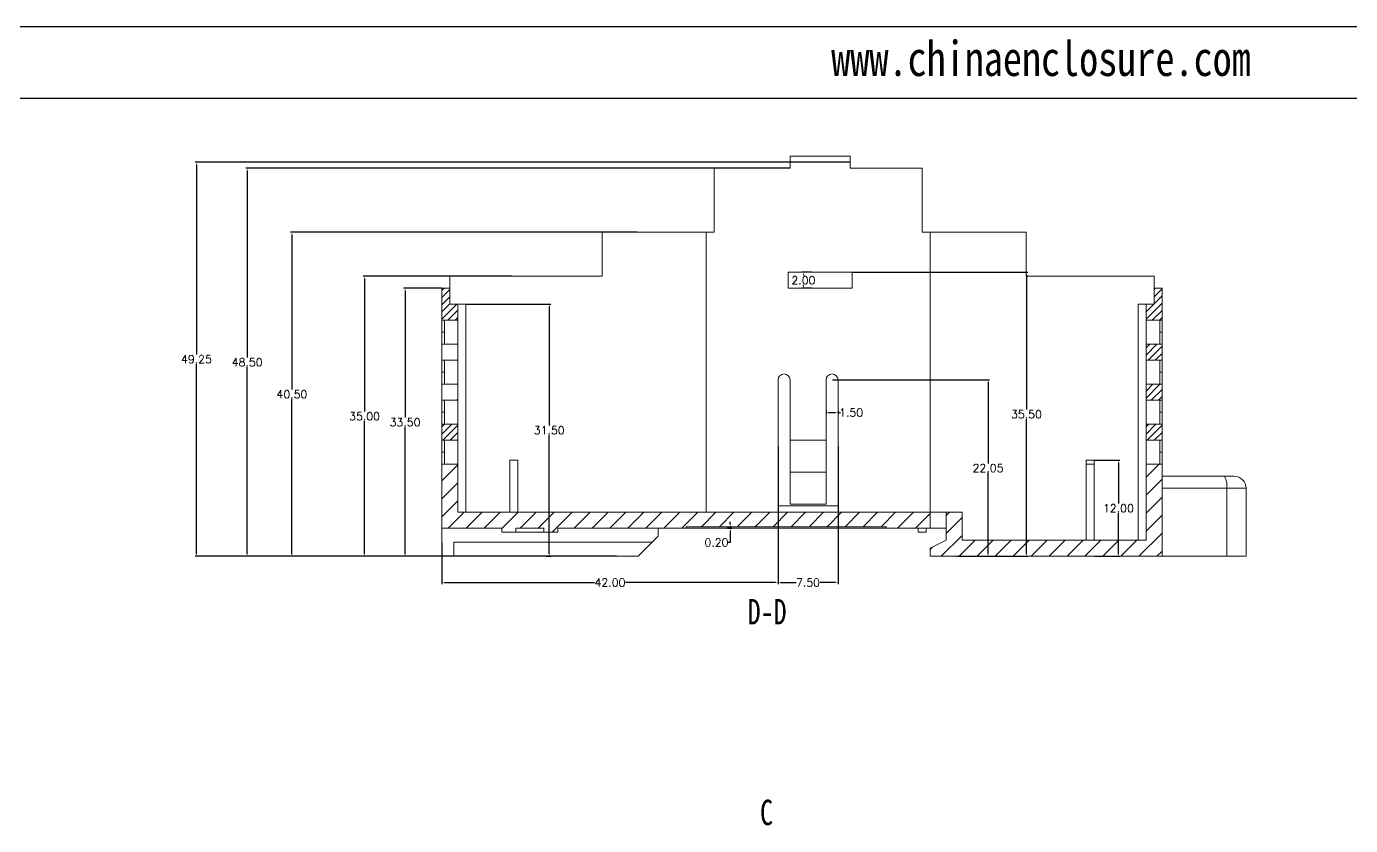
# Model space of a CAD drawing. Header units: inches. Extents: x 3261 to 5228, y 1126 to 1502.
# Drawn here: x 3959.3 to 4124.8, y 1402 to 1501.9 of the extents above; entities that cross this region are included whole.
import ezdxf

# ---------------------------------------------------------------- set-up
doc = ezdxf.new("R2010")
doc.units = ezdxf.units.IN
doc.header["$LTSCALE"] = 15
doc.layers.add('文字', color=81, linetype='Continuous')
doc.styles.add('SLDTEXTSTYLE0', font='TXT', dxfattribs={"width": 0.75})
doc.styles.get("Standard").update_dxf_attribs({"font": 'txt', "bigfont": 'gbcbig.shx'})
doc.styles.add('宋体', font='', dxfattribs={"width": 0.8, "height": 3.5})
doc.styles.get('宋体').set_extended_font_data('SimSun')
doc.dimstyles.new('1.5', dxfattribs={"dimtxt": 1, "dimasz": 0.3, "dimexe": 0.18, "dimexo": 0.0625, "dimgap": 0.09, "dimtad": 0, "dimtih": 1, "dimtoh": 1, "dimzin": 0, "dimdsep": 46, "dimtxsty": 'Standard', "dimcen": 0, "dimadec": 0, "dimazin": 2, "dimtfac": 1, "dimtofl": 0, "dimtmove": 0, "dimatfit": 3, "dimfxl": 1, "dimtolj": 1, "dimtzin": 0, "dimarcsym": 0})

# ---------------------------------------------------------------- blocks, each defined once
blk = doc.blocks.new('*D290')
at = {"color": 0, "lineweight": -2}
for p, q in [((4019.97, 1470.66), (4001.36, 1470.66)), ((4001.54, 1470.36), (4001.54, 1453.75)), ((4001.54, 1435.96), (4001.54, 1452.57)), ((4011.15, 1435.66), (4001.36, 1435.66))]:
    blk.add_line(p, q, dxfattribs=at)
at = {"color": 0}
for points in [[(4001.49, 1470.36), (4001.59, 1470.36), (4001.54, 1470.66)], [(4001.49, 1435.96), (4001.59, 1435.96), (4001.54, 1435.66)]]:
    blk.add_solid(points, dxfattribs=at)
at = {"layer": 'Defpoints', "color": 0}
for p in [(4001.54, 1470.66), (4020.03, 1470.66), (4011.21, 1435.66)]:
    blk.add_point(p, dxfattribs=at)
at = {"color": 0, "insert": (4001.54, 1453.16), "char_height": 1, "attachment_point": 5}
blk.add_mtext('\\A1;35.00', dxfattribs=at)
blk = doc.blocks.new('*D291')
at = {"color": 0, "lineweight": -2}
for p, q in [((4035.6, 1476.16), (3992.28, 1476.16)), ((3992.46, 1475.86), (3992.46, 1456.5)), ((3992.46, 1435.96), (3992.46, 1455.32)), ((4030.31, 1435.66), (3992.28, 1435.66))]:
    blk.add_line(p, q, dxfattribs=at)
at = {"color": 0}
for points in [[(3992.41, 1475.86), (3992.51, 1475.86), (3992.46, 1476.16)], [(3992.41, 1435.96), (3992.51, 1435.96), (3992.46, 1435.66)]]:
    blk.add_solid(points, dxfattribs=at)
at = {"layer": 'Defpoints', "color": 0}
for p in [(4035.67, 1476.16), (3992.46, 1435.66), (4030.37, 1435.66)]:
    blk.add_point(p, dxfattribs=at)
at = {"color": 0, "insert": (3992.46, 1455.91), "char_height": 1, "attachment_point": 5}
blk.add_mtext('\\A1;40.50', dxfattribs=at)
blk = doc.blocks.new('*D292')
at = {"color": 0, "lineweight": -2}
for p, q in [((4011.15, 1469.16), (4006.42, 1469.16)), ((4006.6, 1468.86), (4006.6, 1453)), ((4006.6, 1435.96), (4006.6, 1451.82)), ((4024.15, 1435.66), (4006.42, 1435.66))]:
    blk.add_line(p, q, dxfattribs=at)
at = {"color": 0}
for points in [[(4006.55, 1468.86), (4006.65, 1468.86), (4006.6, 1469.16)], [(4006.55, 1435.96), (4006.65, 1435.96), (4006.6, 1435.66)]]:
    blk.add_solid(points, dxfattribs=at)
at = {"layer": 'Defpoints', "color": 0}
for p in [(4006.6, 1469.16), (4011.21, 1469.16), (4024.21, 1435.66)]:
    blk.add_point(p, dxfattribs=at)
at = {"color": 0, "insert": (4006.6, 1452.41), "char_height": 1, "attachment_point": 5}
blk.add_mtext('\\A1;33.50', dxfattribs=at)
blk = doc.blocks.new('*D293')
at = {"color": 0, "lineweight": -2}
for p, q in [((4014.28, 1467.16), (4024.8, 1467.16)), ((4024.62, 1466.86), (4024.62, 1452)), ((4024.62, 1435.96), (4024.62, 1450.82)), ((4024.28, 1435.66), (4024.8, 1435.66))]:
    blk.add_line(p, q, dxfattribs=at)
at = {"color": 0}
for points in [[(4024.57, 1466.86), (4024.67, 1466.86), (4024.62, 1467.16)], [(4024.57, 1435.96), (4024.67, 1435.96), (4024.62, 1435.66)]]:
    blk.add_solid(points, dxfattribs=at)
at = {"layer": 'Defpoints', "color": 0}
for p in [(4014.21, 1467.16), (4024.62, 1467.16), (4024.21, 1435.66)]:
    blk.add_point(p, dxfattribs=at)
at = {"color": 0, "insert": (4024.62, 1451.41), "char_height": 1, "attachment_point": 5}
blk.add_mtext('\\A1;31.50', dxfattribs=at)
blk = doc.blocks.new('*D294')
at = {"color": 0, "lineweight": -2}
for p, q in [((4054.65, 1484.16), (3986.69, 1484.16)), ((3986.87, 1483.86), (3986.87, 1460.5)), ((3986.87, 1435.96), (3986.87, 1459.32)), ((4033.01, 1435.66), (3986.69, 1435.66))]:
    blk.add_line(p, q, dxfattribs=at)
at = {"color": 0}
for points in [[(3986.82, 1483.86), (3986.92, 1483.86), (3986.87, 1484.16)], [(3986.82, 1435.96), (3986.92, 1435.96), (3986.87, 1435.66)]]:
    blk.add_solid(points, dxfattribs=at)
at = {"layer": 'Defpoints', "color": 0}
for p in [(3986.87, 1484.16), (4054.71, 1484.16), (4033.08, 1435.66)]:
    blk.add_point(p, dxfattribs=at)
at = {"color": 0, "insert": (3986.87, 1459.91), "char_height": 1, "attachment_point": 5}
blk.add_mtext('\\A1;48.50', dxfattribs=at)
blk = doc.blocks.new('*D295')
at = {"color": 0, "lineweight": -2}
for p, q in [((4062.15, 1484.91), (3980.35, 1484.91)), ((3980.53, 1484.61), (3980.53, 1460.88)), ((3980.53, 1435.96), (3980.53, 1459.7)), ((4033.01, 1435.66), (3980.35, 1435.66))]:
    blk.add_line(p, q, dxfattribs=at)
at = {"color": 0}
for points in [[(3980.48, 1484.61), (3980.58, 1484.61), (3980.53, 1484.91)], [(3980.48, 1435.96), (3980.58, 1435.96), (3980.53, 1435.66)]]:
    blk.add_solid(points, dxfattribs=at)
at = {"layer": 'Defpoints', "color": 0}
for p in [(4062.21, 1484.91), (3980.53, 1435.66), (4033.08, 1435.66)]:
    blk.add_point(p, dxfattribs=at)
at = {"color": 0, "insert": (3980.53, 1460.29), "char_height": 1, "attachment_point": 5}
blk.add_mtext('\\A1;49.25', dxfattribs=at)
blk = doc.blocks.new('*D296')
at = {"color": 0, "lineweight": -2}
for p, q in [((4060.03, 1457.71), (4079.64, 1457.71)), ((4079.46, 1457.41), (4079.46, 1447.28)), ((4079.46, 1435.96), (4079.46, 1446.1)), ((4075.5, 1435.66), (4079.64, 1435.66))]:
    blk.add_line(p, q, dxfattribs=at)
at = {"color": 0}
for points in [[(4079.41, 1457.41), (4079.51, 1457.41), (4079.46, 1457.71)], [(4079.41, 1435.96), (4079.51, 1435.96), (4079.46, 1435.66)]]:
    blk.add_solid(points, dxfattribs=at)
at = {"layer": 'Defpoints', "color": 0}
for p in [(4059.96, 1457.71), (4079.46, 1457.71), (4075.44, 1435.66)]:
    blk.add_point(p, dxfattribs=at)
at = {"color": 0, "insert": (4079.46, 1446.69), "char_height": 1, "attachment_point": 5}
blk.add_mtext('\\A1;22.05', dxfattribs=at)
blk = doc.blocks.new('*D297')
at = {"color": 0, "lineweight": -2}
for p, q in [((4062.53, 1471.16), (4084.44, 1471.16)), ((4084.26, 1470.86), (4084.26, 1454)), ((4084.26, 1435.96), (4084.26, 1452.82)), ((4075.56, 1435.66), (4084.44, 1435.66))]:
    blk.add_line(p, q, dxfattribs=at)
at = {"color": 0}
for points in [[(4084.21, 1470.86), (4084.31, 1470.86), (4084.26, 1471.16)], [(4084.21, 1435.96), (4084.31, 1435.96), (4084.26, 1435.66)]]:
    blk.add_solid(points, dxfattribs=at)
at = {"layer": 'Defpoints', "color": 0}
for p in [(4062.46, 1471.16), (4075.5, 1435.66), (4084.26, 1435.66)]:
    blk.add_point(p, dxfattribs=at)
at = {"color": 0, "insert": (4084.26, 1453.41), "char_height": 1, "attachment_point": 5}
blk.add_mtext('\\A1;35.50', dxfattribs=at)
blk = doc.blocks.new('*D298')
at = {"color": 0, "lineweight": -2}
for p, q in [((4092.78, 1447.66), (4095.93, 1447.66)), ((4095.75, 1447.36), (4095.75, 1442.25)), ((4095.75, 1435.96), (4095.75, 1441.07)), ((4092.78, 1435.66), (4095.93, 1435.66))]:
    blk.add_line(p, q, dxfattribs=at)
at = {"color": 0}
for points in [[(4095.7, 1447.36), (4095.8, 1447.36), (4095.75, 1447.66)], [(4095.7, 1435.96), (4095.8, 1435.96), (4095.75, 1435.66)]]:
    blk.add_solid(points, dxfattribs=at)
at = {"layer": 'Defpoints', "color": 0}
for p in [(4092.71, 1447.66), (4092.71, 1435.66), (4095.75, 1435.66)]:
    blk.add_point(p, dxfattribs=at)
at = {"color": 0, "insert": (4095.75, 1441.66), "char_height": 1, "attachment_point": 5}
blk.add_mtext('\\A1;12.00', dxfattribs=at)
blk = doc.blocks.new('*D299')
at = {"color": 0, "lineweight": -2}
for p, q in [((4057.39, 1471.16), (4056.2, 1471.16)), ((4056.38, 1470.86), (4056.38, 1470.75)), ((4056.38, 1469.46), (4056.38, 1469.57)), ((4057.39, 1469.16), (4056.2, 1469.16))]:
    blk.add_line(p, q, dxfattribs=at)
at = {"color": 0}
for points in [[(4056.33, 1470.86), (4056.43, 1470.86), (4056.38, 1471.16)], [(4056.33, 1469.46), (4056.43, 1469.46), (4056.38, 1469.16)]]:
    blk.add_solid(points, dxfattribs=at)
at = {"layer": 'Defpoints', "color": 0}
for p in [(4056.38, 1471.16), (4057.45, 1471.16), (4057.45, 1469.16)]:
    blk.add_point(p, dxfattribs=at)
at = {"color": 0, "insert": (4056.38, 1470.16), "char_height": 1, "attachment_point": 5}
blk.add_mtext('\\A1;2.00', dxfattribs=at)
blk = doc.blocks.new('*D300')
at = {"color": 0, "lineweight": -2}
for p, q in [((4059.21, 1453.87), (4059.21, 1453.45)), ((4059.51, 1453.63), (4060.41, 1453.63)), ((4060.71, 1453.87), (4060.71, 1453.45)), ((4060.71, 1453.63), (4061.01, 1453.63))]:
    blk.add_line(p, q, dxfattribs=at)
at = {"color": 0}
for points in [[(4059.51, 1453.68), (4059.51, 1453.58), (4059.21, 1453.63)], [(4060.41, 1453.68), (4060.41, 1453.58), (4060.71, 1453.63)]]:
    blk.add_solid(points, dxfattribs=at)
at = {"layer": 'Defpoints', "color": 0}
for p in [(4059.21, 1453.94), (4060.71, 1453.94), (4060.71, 1453.63)]:
    blk.add_point(p, dxfattribs=at)
at = {"color": 0, "insert": (4062.35, 1453.63), "char_height": 1, "attachment_point": 5}
blk.add_mtext('\\A1;1.50', dxfattribs=at)
blk = doc.blocks.new('*D301')
at = {"color": 0, "lineweight": -2}
for p, q in [((4053.21, 1443.63), (4053.21, 1432.2)), ((4011.21, 1437.35), (4011.21, 1432.2)), ((4011.51, 1432.38), (4030.29, 1432.38)), ((4052.91, 1432.38), (4034.14, 1432.38))]:
    blk.add_line(p, q, dxfattribs=at)
at = {"color": 0}
for points in [[(4011.51, 1432.43), (4011.51, 1432.33), (4011.21, 1432.38)], [(4052.91, 1432.43), (4052.91, 1432.33), (4053.21, 1432.38)]]:
    blk.add_solid(points, dxfattribs=at)
at = {"layer": 'Defpoints', "color": 0}
for p in [(4053.21, 1443.69), (4011.21, 1437.41), (4053.21, 1432.38)]:
    blk.add_point(p, dxfattribs=at)
at = {"color": 0, "insert": (4032.21, 1432.38), "char_height": 1, "attachment_point": 5}
blk.add_mtext('\\A1;42.00', dxfattribs=at)
blk = doc.blocks.new('*D302')
at = {"color": 0, "lineweight": -2}
for p, q in [((4053.21, 1449.37), (4053.21, 1432.2)), ((4060.71, 1449.37), (4060.71, 1432.2)), ((4053.51, 1432.38), (4055.46, 1432.38)), ((4060.41, 1432.38), (4058.47, 1432.38))]:
    blk.add_line(p, q, dxfattribs=at)
at = {"color": 0}
for points in [[(4053.51, 1432.43), (4053.51, 1432.33), (4053.21, 1432.38)], [(4060.41, 1432.43), (4060.41, 1432.33), (4060.71, 1432.38)]]:
    blk.add_solid(points, dxfattribs=at)
at = {"layer": 'Defpoints', "color": 0}
for p in [(4053.21, 1449.44), (4060.71, 1449.44), (4060.71, 1432.38)]:
    blk.add_point(p, dxfattribs=at)
at = {"color": 0, "insert": (4056.96, 1432.38), "char_height": 1, "attachment_point": 5}
blk.add_mtext('\\A1;7.50', dxfattribs=at)
blk = doc.blocks.new('*D303')
at = {"color": 0, "lineweight": -2}
for p, q in [((4047.24, 1439.66), (4047.24, 1439.96)), ((4046.88, 1439.36), (4047.42, 1439.36)), ((4046.88, 1439.16), (4047.42, 1439.16)), ((4047.24, 1438.86), (4047.24, 1437.39)), ((4047.24, 1437.39), (4046.94, 1437.39))]:
    blk.add_line(p, q, dxfattribs=at)
at = {"color": 0}
for points in [[(4047.19, 1439.66), (4047.29, 1439.66), (4047.24, 1439.36)], [(4047.19, 1438.86), (4047.29, 1438.86), (4047.24, 1439.16)]]:
    blk.add_solid(points, dxfattribs=at)
at = {"layer": 'Defpoints', "color": 0}
for p in [(4046.82, 1439.36), (4046.82, 1439.16), (4047.24, 1439.16)]:
    blk.add_point(p, dxfattribs=at)
at = {"color": 0, "insert": (4045.52, 1437.39), "char_height": 1, "attachment_point": 5}
blk.add_mtext('\\A1;0.20', dxfattribs=at)

msp = doc.modelspace()

# ---------------------------------------------------------------- hatches: boundary and pattern name
at = {"linetype": 'Continuous', "lineweight": 0}
h = msp.add_hatch(dxfattribs=at)
h.set_pattern_fill('ANSI31', color=4, scale=0.2, style=0)
h.paths.add_polyline_path([(4012.213, 1467.161), (4012.213, 1469.161), (4011.213, 1469.161), (4011.213, 1465.161), (4013.213, 1465.161), (4013.213, 1467.161)], flags=0)
h = msp.add_hatch(dxfattribs=at)
h.set_pattern_fill('ANSI31', color=4, scale=0.2, style=0)
h.paths.add_polyline_path([(4101.213, 1465.161), (4101.213, 1469.161), (4100.213, 1469.161), (4100.213, 1467.161), (4099.213, 1467.161), (4099.213, 1465.161)], flags=0)
h = msp.add_hatch(dxfattribs=at)
h.set_pattern_fill('ANSI31', color=4, scale=0.2, style=0)
h.paths.add_polyline_path([(4101.213, 1462.161), (4099.213, 1462.161), (4099.213, 1460.161), (4101.213, 1460.161)], flags=0)
h = msp.add_hatch(dxfattribs=at)
h.set_pattern_fill('ANSI31', style=0)
h.set_pattern_definition([(45, (3299.1506, 709.8047), (-2.245064, 2.245064), [])])
h.paths.add_polyline_path([(4013.213, 1455.161), (4013.213, 1457.161), (4011.213, 1457.161), (4011.213, 1455.161)], flags=0)
h = msp.add_hatch(dxfattribs=at)
h.set_pattern_fill('ANSI31', color=4, scale=0.2, style=0)
h.paths.add_polyline_path([(4101.213, 1457.161), (4099.213, 1457.161), (4099.213, 1455.161), (4101.213, 1455.161)], flags=0)
h = msp.add_hatch(dxfattribs=at)
h.set_pattern_fill('ANSI31', color=4, scale=0.2, style=0)
h.paths.add_polyline_path([(4013.213, 1450.161), (4013.213, 1452.161), (4011.213, 1452.161), (4011.213, 1450.161)], flags=0)
h = msp.add_hatch(dxfattribs=at)
h.set_pattern_fill('ANSI31', color=4, scale=0.2, style=0)
h.paths.add_polyline_path([(4101.213, 1452.161), (4099.213, 1452.161), (4099.213, 1450.161), (4101.213, 1450.161)], flags=0)
h = msp.add_hatch(dxfattribs=at)
h.set_pattern_fill('ANSI31', color=4, scale=0.5, style=0)
h.paths.add_polyline_path([(4023.963, 1438.661), (4025.713, 1438.661), (4025.713, 1439.161), (4041.713, 1439.161), (4041.713, 1439.361), (4066.713, 1439.361), (4066.713, 1439.161), (4072.213, 1439.161), (4072.213, 1441.161), (4013.213, 1441.161), (4013.213, 1447.161), (4011.213, 1447.161), (4011.213, 1439.161), (4018.713, 1439.161), (4018.713, 1438.661), (4020.463, 1438.661), (4020.463, 1439.161), (4023.963, 1439.161)], flags=0)
h = msp.add_hatch(dxfattribs=at)
h.set_pattern_fill('ANSI31', color=4, scale=0.5, style=0)
h.paths.add_polyline_path([(4076.213, 1441.161), (4074.213, 1441.161), (4074.213, 1437.661), (4072.213, 1436.661), (4072.213, 1435.661), (4101.213, 1435.661), (4101.213, 1447.161), (4099.213, 1447.161), (4099.213, 1437.661), (4076.213, 1437.661)], flags=0)

# ---------------------------------------------------------------- linework, layer by layer
for p, q in [((3865.535, 1501.891), (4397.637, 1501.891)), ((3879.303, 1492.933), (4388.679, 1492.933))]:
    msp.add_line(p, q)
at = {"color": 7, "linetype": 'Continuous', "lineweight": 15}
for p, q in [((4054.713, 1485.661), (4054.713, 1484.161)), ((4054.713, 1485.661), (4062.213, 1485.661)), ((4062.213, 1485.661), (4062.213, 1484.161)), ((4045.213, 1484.161), (4045.213, 1476.161)), ((4045.213, 1484.161), (4054.713, 1484.161)), ((4062.213, 1484.161), (4071.213, 1484.161)), ((4071.213, 1484.161), (4071.213, 1476.161)), ((4031.213, 1470.661), (4031.213, 1476.161)), ((4031.213, 1476.161), (4044.213, 1476.161)), ((4044.213, 1441.161), (4044.213, 1476.161)), ((4044.213, 1476.161), (4045.213, 1476.161)), ((4072.213, 1476.161), (4071.213, 1476.161)), ((4072.213, 1441.161), (4072.213, 1476.161)), ((4084.213, 1476.161), (4072.213, 1476.161)), ((4084.213, 1470.661), (4084.213, 1476.161)), ((4062.463, 1471.161), (4054.463, 1471.161)), ((4054.463, 1471.161), (4054.463, 1469.161)), ((4062.463, 1469.161), (4062.463, 1471.161)), ((4012.213, 1470.661), (4031.213, 1470.661)), ((4012.213, 1470.661), (4012.213, 1469.161)), ((4084.213, 1470.661), (4100.213, 1470.661)), ((4100.213, 1470.661), (4100.213, 1469.161)), ((4012.213, 1469.161), (4011.213, 1469.161)), ((4011.213, 1469.161), (4011.213, 1465.161)), ((4012.213, 1467.161), (4012.213, 1469.161)), ((4054.463, 1469.161), (4062.463, 1469.161)), ((4100.213, 1467.161), (4100.213, 1469.161)), ((4101.213, 1469.161), (4100.213, 1469.161)), ((4101.213, 1465.161), (4101.213, 1469.161)), ((4012.213, 1467.161), (4013.213, 1467.161)), ((4013.213, 1467.161), (4013.213, 1465.161)), ((4013.213, 1467.161), (4014.213, 1467.161)), ((4014.213, 1467.161), (4014.213, 1441.161)), ((4098.213, 1467.161), (4098.213, 1437.661)), ((4099.213, 1467.161), (4098.213, 1467.161)), ((4099.213, 1467.161), (4100.213, 1467.161)), ((4099.213, 1465.161), (4099.213, 1467.161)), ((4011.213, 1465.161), (4013.213, 1465.161)), ((4011.213, 1463.661), (4011.213, 1465.161)), ((4011.513, 1462.161), (4011.513, 1465.161)), ((4013.213, 1462.161), (4013.213, 1465.161)), ((4101.213, 1465.161), (4099.213, 1465.161)), ((4099.213, 1462.161), (4099.213, 1465.161)), ((4100.913, 1462.161), (4100.913, 1465.161)), ((4101.213, 1465.161), (4101.213, 1463.661)), ((4011.213, 1462.161), (4011.213, 1463.661)), ((4101.213, 1463.661), (4101.213, 1462.161)), ((4013.213, 1462.161), (4011.213, 1462.161)), ((4011.213, 1462.161), (4011.213, 1460.161)), ((4013.213, 1462.161), (4013.213, 1460.161)), ((4099.213, 1462.161), (4101.213, 1462.161)), ((4099.213, 1460.161), (4099.213, 1462.161)), ((4101.213, 1460.161), (4101.213, 1462.161)), ((4011.213, 1460.161), (4013.213, 1460.161)), ((4011.213, 1458.661), (4011.213, 1460.161)), ((4011.513, 1457.161), (4011.513, 1460.161)), ((4013.213, 1457.161), (4013.213, 1460.161)), ((4101.213, 1460.161), (4099.213, 1460.161)), ((4099.213, 1457.161), (4099.213, 1460.161)), ((4100.913, 1457.161), (4100.913, 1460.161)), ((4101.213, 1460.161), (4101.213, 1458.661)), ((4011.213, 1457.161), (4011.213, 1458.661)), ((4101.213, 1458.661), (4101.213, 1457.161)), ((4013.213, 1457.161), (4011.213, 1457.161)), ((4011.213, 1457.161), (4011.213, 1455.161)), ((4013.213, 1457.161), (4013.213, 1455.161)), ((4053.213, 1457.711), (4053.213, 1441.161)), ((4054.713, 1457.711), (4054.713, 1450.161)), ((4059.213, 1450.161), (4059.213, 1457.711)), ((4060.713, 1441.161), (4060.713, 1457.711)), ((4099.213, 1457.161), (4101.213, 1457.161)), ((4099.213, 1455.161), (4099.213, 1457.161)), ((4101.213, 1455.161), (4101.213, 1457.161)), ((4011.213, 1455.161), (4013.213, 1455.161)), ((4011.213, 1453.661), (4011.213, 1455.161)), ((4011.513, 1452.161), (4011.513, 1455.161)), ((4013.213, 1452.161), (4013.213, 1455.161)), ((4101.213, 1455.161), (4099.213, 1455.161)), ((4099.213, 1452.161), (4099.213, 1455.161)), ((4100.913, 1452.161), (4100.913, 1455.161)), ((4101.213, 1455.161), (4101.213, 1453.661)), ((4011.213, 1452.161), (4011.213, 1453.661)), ((4101.213, 1453.661), (4101.213, 1452.161)), ((4013.213, 1452.161), (4011.213, 1452.161)), ((4011.213, 1452.161), (4011.213, 1450.161)), ((4013.213, 1452.161), (4013.213, 1450.161)), ((4099.213, 1452.161), (4101.213, 1452.161)), ((4099.213, 1450.161), (4099.213, 1452.161)), ((4101.213, 1450.161), (4101.213, 1452.161)), ((4011.213, 1450.161), (4013.213, 1450.161)), ((4011.213, 1448.661), (4011.213, 1450.161)), ((4011.513, 1447.161), (4011.513, 1450.161)), ((4013.213, 1447.161), (4013.213, 1450.161)), ((4059.213, 1450.161), (4054.713, 1450.161)), ((4054.713, 1446.161), (4054.713, 1450.161)), ((4059.213, 1450.161), (4059.213, 1446.161)), ((4101.213, 1450.161), (4099.213, 1450.161)), ((4099.213, 1447.161), (4099.213, 1450.161)), ((4100.913, 1447.161), (4100.913, 1450.161)), ((4101.213, 1450.161), (4101.213, 1448.661)), ((4011.213, 1447.161), (4011.213, 1448.661)), ((4101.213, 1448.661), (4101.213, 1447.161)), ((4013.213, 1447.161), (4011.213, 1447.161)), ((4011.213, 1447.161), (4011.213, 1439.161)), ((4013.213, 1447.161), (4013.213, 1441.161)), ((4019.713, 1447.661), (4019.713, 1441.161)), ((4019.713, 1447.661), (4020.713, 1447.661)), ((4020.713, 1447.661), (4020.713, 1441.161)), ((4091.713, 1447.661), (4092.713, 1447.661)), ((4091.713, 1447.161), (4091.713, 1447.661)), ((4092.713, 1447.161), (4091.713, 1447.161)), ((4091.713, 1447.161), (4091.713, 1437.661)), ((4092.713, 1447.661), (4092.713, 1447.161)), ((4092.713, 1447.161), (4092.713, 1437.661)), ((4099.213, 1437.661), (4099.213, 1447.161)), ((4099.213, 1447.161), (4101.213, 1447.161)), ((4101.213, 1435.661), (4101.213, 1447.161)), ((4059.213, 1446.161), (4054.713, 1446.161)), ((4054.713, 1446.161), (4054.713, 1442.161)), ((4059.213, 1442.161), (4059.213, 1446.161)), ((4101.213, 1445.661), (4109.001, 1445.661)), ((4109.001, 1445.661), (4110.213, 1445.661)), ((4109.29, 1444.161), (4101.213, 1444.161)), ((4109.29, 1435.661), (4109.29, 1444.161)), ((4111.713, 1444.161), (4109.29, 1444.161)), ((4111.713, 1444.161), (4111.713, 1435.661)), ((4053.213, 1441.961), (4060.713, 1441.961)), ((4054.713, 1442.161), (4059.213, 1442.161)), ((4013.213, 1441.161), (4072.213, 1441.161)), ((4072.213, 1439.161), (4072.213, 1441.161)), ((4074.213, 1441.161), (4072.213, 1441.161)), ((4074.213, 1441.161), (4076.213, 1441.161)), ((4074.213, 1441.161), (4074.213, 1437.661)), ((4076.213, 1441.161), (4076.213, 1437.661)), ((4011.213, 1439.161), (4018.713, 1439.161)), ((4011.213, 1439.161), (4011.213, 1435.661)), ((4018.713, 1439.161), (4018.713, 1438.661)), ((4020.463, 1438.661), (4018.713, 1438.661)), ((4020.463, 1439.161), (4020.463, 1438.661)), ((4020.463, 1439.161), (4023.963, 1439.161)), ((4020.463, 1438.661), (4023.963, 1438.661)), ((4023.963, 1438.661), (4023.963, 1439.161)), ((4025.713, 1438.661), (4023.963, 1438.661)), ((4025.713, 1439.161), (4041.713, 1439.161)), ((4025.713, 1438.661), (4025.713, 1439.161)), ((4037.463, 1437.411), (4038.213, 1438.161)), ((4038.213, 1438.161), (4038.213, 1439.161)), ((4041.713, 1439.361), (4066.713, 1439.361)), ((4041.713, 1439.161), (4041.713, 1439.361)), ((4041.713, 1439.161), (4066.713, 1439.161)), ((4066.713, 1439.361), (4066.713, 1439.161)), ((4066.713, 1439.161), (4072.213, 1439.161)), ((4070.713, 1438.661), (4070.713, 1439.161)), ((4071.713, 1438.661), (4070.713, 1438.661)), ((4071.713, 1438.661), (4071.713, 1439.161)), ((4072.213, 1439.161), (4074.213, 1439.161)), ((4012.713, 1437.411), (4037.463, 1437.411)), ((4012.713, 1435.661), (4012.713, 1437.411)), ((4035.713, 1435.661), (4037.463, 1437.411)), ((4072.213, 1436.661), (4074.213, 1437.661)), ((4072.213, 1435.661), (4072.213, 1436.661)), ((4099.213, 1437.661), (4076.213, 1437.661)), ((4011.213, 1435.661), (4012.713, 1435.661)), ((4012.713, 1435.661), (4035.713, 1435.661)), ((4101.213, 1435.661), (4072.213, 1435.661)), ((4109.29, 1435.661), (4101.213, 1435.661)), ((4111.713, 1435.661), (4109.29, 1435.661))]:
    msp.add_line(p, q, dxfattribs=at)
at = {"color": 8, "linetype": 'Continuous', "lineweight": 15}
for p, q in [((4011.513, 1463.661), (4011.213, 1463.661)), ((4100.913, 1463.661), (4101.213, 1463.661)), ((4011.513, 1458.661), (4011.213, 1458.661)), ((4101.213, 1458.661), (4100.913, 1458.661)), ((4011.513, 1453.661), (4011.213, 1453.661)), ((4101.213, 1453.661), (4100.913, 1453.661)), ((4011.513, 1448.661), (4011.213, 1448.661)), ((4101.213, 1448.661), (4100.913, 1448.661))]:
    msp.add_line(p, q, dxfattribs=at)
at = {"color": 7, "linetype": 'Continuous', "lineweight": 15}
for centre, radius, start, end in [((4053.963, 1457.711), 0.75, 0, 180), ((4059.963, 1457.711), 0.75, 0, 180), ((4107.124, 1444.522), 2.196, 350.53581, 31.23517), ((4110.213, 1444.161), 1.5, 0, 90)]:
    msp.add_arc(centre, radius, start, end, dxfattribs=at)

# ---------------------------------------------------------------- texts
at = {"color": 7, "linetype": 'Continuous', "char_height": 3.175, "attachment_point": 1, "style": 'SLDTEXTSTYLE0'}
for s, insert in [('D-D', (4049.421, 1430.324)), ('C', (4050.963, 1405.237))]:
    msp.add_mtext(s, dxfattribs=dict(at, insert=insert))
at = {"layer": '文字', "color": 0, "insert": (4059.863, 1500.085), "char_height": 4.37944, "width": 76.94262, "attachment_point": 1, "style": '宋体'}
msp.add_mtext('www.chinaenclosure.com', dxfattribs=at)

# ---------------------------------------------------------------- dimensions: what is measured, and where the dimension line sits
for base, p1, p2, picture, middle in [((3980.53, 1435.661), (4062.213, 1484.911), (4033.077, 1435.661), '*D295', (3980.53, 1460.286)), ((3986.868, 1484.161), (4033.077, 1435.661), (4054.713, 1484.161), '*D294', (3986.868, 1459.911)), ((3992.46, 1435.661), (4035.666, 1476.161), (4030.373, 1435.661), '*D291', (3992.46, 1455.911)), ((4056.382, 1471.161), (4057.453, 1469.161), (4057.453, 1471.161), '*D299', (4056.382, 1470.161)), ((4084.255, 1435.661), (4062.463, 1471.161), (4075.501, 1435.661), '*D297', (4084.255, 1453.411)), ((4001.542, 1470.661), (4011.213, 1435.661), (4020.028, 1470.661), '*D290', (4001.542, 1453.161)), ((4006.597, 1469.161), (4024.213, 1435.661), (4011.213, 1469.161), '*D292', (4006.597, 1452.411)), ((4024.623, 1467.161), (4024.213, 1435.661), (4014.213, 1467.161), '*D293', (4024.623, 1451.411)), ((4079.462, 1457.711), (4075.438, 1435.661), (4059.963, 1457.711), '*D296', (4079.462, 1446.686)), ((4095.747, 1435.661), (4092.713, 1447.661), (4092.713, 1435.661), '*D298', (4095.747, 1441.661))]:
    dim = msp.add_linear_dim(base=base, p1=p1, p2=p2, angle=90, dimstyle='1.5')
    dim.commit()
    dim.dimension.update_dxf_attribs({"geometry": picture, "text_midpoint": middle})
for base, p1, p2, picture, middle in [((4060.713, 1453.632), (4059.213, 1453.936), (4060.713, 1453.936), '*D300', (4062.353, 1453.632)), ((4060.713, 1432.38), (4053.213, 1449.436), (4060.713, 1449.436), '*D302', (4056.963, 1432.38)), ((4053.213, 1432.38), (4011.213, 1437.411), (4053.213, 1443.693), '*D301', (4032.213, 1432.38))]:
    dim = msp.add_linear_dim(base=base, p1=p1, p2=p2, dimstyle='1.5')
    dim.commit()
    dim.dimension.update_dxf_attribs({"geometry": picture, "text_midpoint": middle})
dim = msp.add_linear_dim(base=(4047.24, 1439.161), p1=(4046.816, 1439.361), p2=(4046.816, 1439.161), angle=90, dimstyle='1.5')
dim.commit()
dim.dimension.update_dxf_attribs({"geometry": '*D303', "text_midpoint": (4045.517, 1437.391), "dimtype": 160})

doc.saveas('drawing.dxf')
